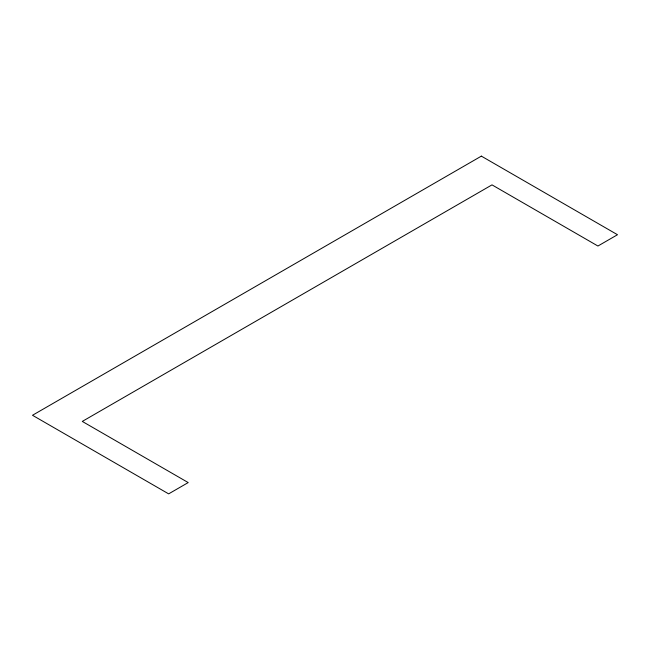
<?xml version="1.0" encoding="UTF-8"?>
<svg xmlns="http://www.w3.org/2000/svg" width="650" height="650" viewBox="0 0 650 650"><rect width="100%" height="100%" fill="white"/><g stroke="black" fill="none" stroke-linecap="round" stroke-linejoin="round"><path stroke-width="0.97" d="M481.358 156.13L32.5 415.277L168.643 493.87L188.207 482.576L82.282 421.419L492.001 184.868L597.927 246.025L617.5 234.723L481.358 156.13"/></g></svg>
